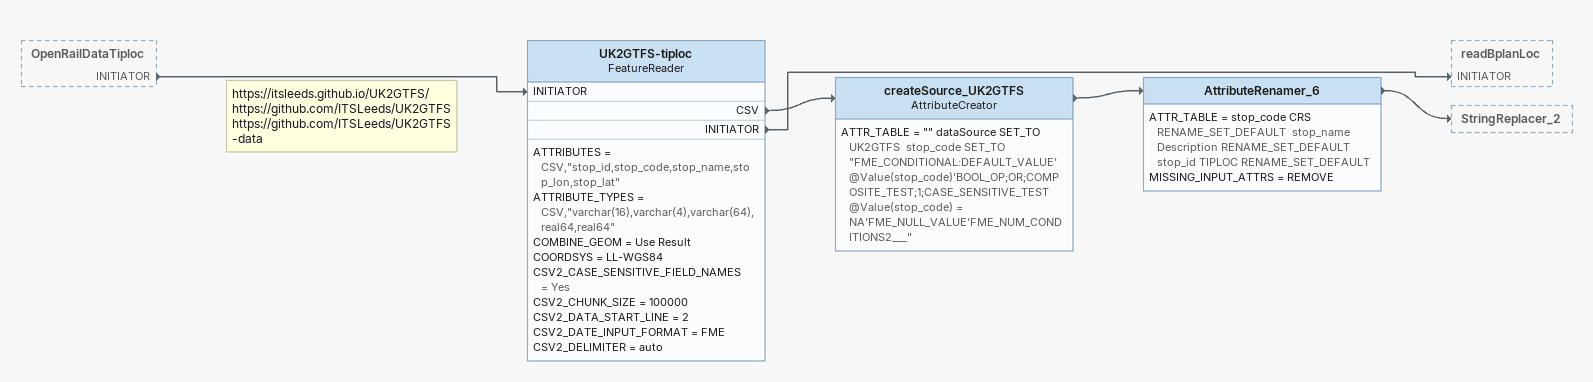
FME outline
OpenRailDataTiploc [outside]
    INITIATOR -> UK2GTFS-tiploc [INITIATOR]
Note: https://itsleeds.github.io/UK2GTFS/ / https://github.com/ITSLeeds/UK2GTFS / https://github.com/ITSLeeds/UK2GTFS-data
UK2GTFS-tiploc: FeatureReader
    ATTRIBUTES = CSV,"stop_id,stop_code,stop_name,stop_lon,stop_lat"
    ATTRIBUTE_TYPES = CSV,"varchar(16),varchar(4),varchar(64),real64,real64"
    COMBINE_GEOM = Use Result
    COORDSYS = LL-WGS84
    CSV2_CASE_SENSITIVE_FIELD_NAMES = Yes
    CSV2_CHUNK_SIZE = 100000
    CSV2_DATA_START_LINE = 2
    CSV2_DATE_INPUT_FORMAT = FME
    CSV2_DELIMITER = auto
    CSV -> createSource_UK2GTFS
    INITIATOR -> readBplanLoc [INITIATOR]
createSource_UK2GTFS: AttributeCreator
    ATTR_TABLE = "" dataSource SET_TO UK2GTFS  stop_code SET_TO "FME_CONDITIONAL:DEFAULT_VALUE'@Value(stop_code)'BOOL_OP;OR;COMPOSITE_TEST;1;CASE_SENSITIVE_TEST @Value(stop_code) = NA'FME_NULL_VALUE'FME_NUM_CONDITIONS2___"
    -> AttributeRenamer_6
AttributeRenamer_6
    ATTR_TABLE = stop_code CRS RENAME_SET_DEFAULT  stop_name Description RENAME_SET_DEFAULT  stop_id TIPLOC RENAME_SET_DEFAULT
    MISSING_INPUT_ATTRS = REMOVE
    -> StringReplacer_2
